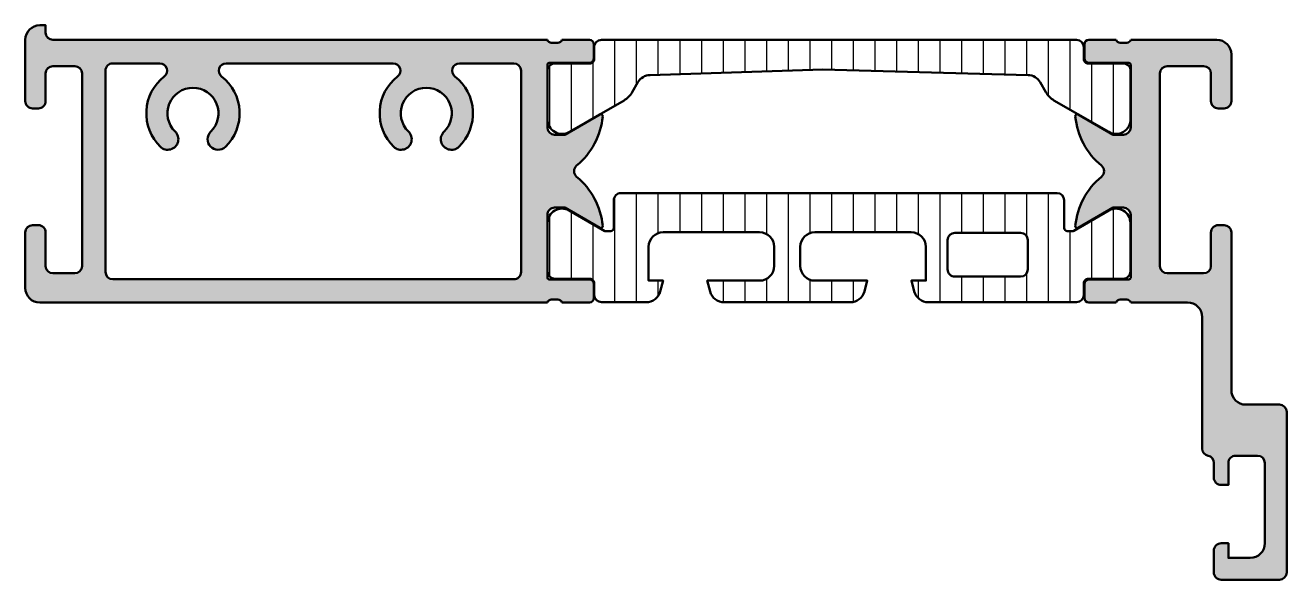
# Model space of a CAD drawing. Extents: x -86.5 to 0, y 0 to 38.
import ezdxf

# ---------------------------------------------------------------- set-up
doc = ezdxf.new("R2010")
doc.units = 0
for name, color, linetype, lineweight in [('0S-Alu contour', 7, 'Continuous', 50), ('0S-Alu hatch', 252, 'Continuous', 25), ('0S-Plastic contour', 254, 'Continuous', 50), ('0S-Plastic hatch', 253, 'Continuous', 25)]:
    doc.layers.add(name, color=color, linetype=linetype, lineweight=lineweight)
pattern_1 = [(90, (0, 0), (-1.4859, 0), [])]

# ---------------------------------------------------------------- blocks, each defined once
blk = doc.blocks.new('438620__6D146612_B7BC_4C2F_B823_1DCE2B9A4862_')
at = {"layer": '0S-Alu hatch'}
h = blk.add_hatch(color=256, dxfattribs=at)
edge = h.paths.add_edge_path()
edge.add_line((-50.70002295690505, 36.99997146081484), (-84.59997496115102, 36.99997146081484))
edge.add_ellipse((-84.59997496115102, 37.49997146081483), major_axis=(-0.5, 0), ratio=1, start_angle=0, end_angle=90, ccw=False)
edge.add_line((-85.09997496115103, 37.49997146081483), (-85.09997496115103, 37.99997146081484))
edge.add_line((-85.09997496115103, 37.99997146081484), (-85.49997496115051, 37.99997146081488))
edge.add_arc((-85.49997496115066, 36.99997146081488), 1, 89.99999999999186, 180)
edge.add_line((-86.49997496115066, 36.9999714608151), (-86.49997496115157, 32.79998683268829))
edge.add_arc((-86.00004612898123, 32.79990029414784), 0.4999288396603112, 179.9900820021365, 269.9999996124273)
edge.add_line((-86.00004613236297, 32.29997145448753), (-85.59996733405302, 32.2999714581092))
edge.add_arc((-85.59996733405293, 32.79992782685526), 0.4999563687460622, 269.9999999999902, 360)
edge.add_line((-85.10001096530686, 32.7999278268552), (-85.10001096878955, 34.69997146081494))
edge.add_ellipse((-84.60001096878953, 34.69997146081488), major_axis=(-0.5, 0), ratio=1, start_angle=270, end_angle=360, ccw=False)
edge.add_line((-84.60001096878953, 35.19997146081488), (-83.09997496539768, 35.19997146081488))
edge.add_ellipse((-83.09997496539768, 34.69997146081488), major_axis=(-0.5, 0), ratio=1, start_angle=180, end_angle=270, ccw=False)
edge.add_line((-82.59997496539766, 34.69997146081488), (-82.5999749653979, 21.49997146081483))
edge.add_ellipse((-83.0999749653979, 21.49997146081483), major_axis=(-0.5, 0), ratio=1, start_angle=90, end_angle=180, ccw=False)
edge.add_line((-83.0999749653979, 20.99997146081483), (-84.60001096878659, 20.99997146081483))
edge.add_ellipse((-84.60001096878659, 21.49997146081483), major_axis=(-0.5, 0), ratio=1, start_angle=0, end_angle=90, ccw=False)
edge.add_line((-85.10001096878658, 21.49997146178112), (-85.10001096434148, 23.8000684137284))
edge.add_arc((-85.5999512763842, 23.8000684137277), 0.4999403120427388, 0, 90.01067357442523)
edge.add_line((-85.6000444097728, 24.30000871709558), (-86.00004949157454, 24.29993419942292))
edge.add_arc((-86.00004949157407, 23.80000872220728), 0.4999254772156406, 90.00000000005213, 180)
edge.add_line((-86.49997496878972, 23.80000872220728), (-86.49997496878972, 19.99997146081489))
edge.add_arc((-85.49997496878972, 19.99997146081489), 1, 180, 270)
edge.add_line((-85.49997496878972, 18.99997146081489), (-50.70002295690506, 18.99997146081489))
edge.add_ellipse((-50.43250236491194, 18.92113501427184), major_axis=(-0.2788950563274354, 0), ratio=1, start_angle=268.8354106259352, end_angle=343.5801235805072, ccw=False)
edge.add_line((-50.42683395691373, 19.19997246081489), (-49.97323995691325, 19.19997246081489))
edge.add_ellipse((-49.9675792974365, 18.92110436517172), major_axis=(-0.2789255417371514, 0), ratio=1, start_angle=196.4245945553595, end_angle=271.1628700728237, ccw=False)
edge.add_line((-49.70003595691356, 18.99997146081491), (-47.82002495690505, 18.99997146081489))
edge.add_arc((-47.82002495690505, 19.2999714608149), 0.3000000000000114, 270, 360)
edge.add_line((-47.52002495690504, 19.2999714608149), (-47.52002495690504, 20.27994577985767))
edge.add_arc((-47.82002495690505, 20.27994577985767), 0.3000000000000114, 0, 90)
edge.add_line((-47.82002495690505, 20.57994577985768), (-50.58002295690504, 20.57994577985768))
edge.add_ellipse((-50.58002295690504, 20.69994577985768), major_axis=(-0.1200000000000045, 0), ratio=1, start_angle=0, end_angle=90, ccw=False)
edge.add_line((-50.70002295690504, 20.69994577985768), (-50.70002295690507, 24.99997146081483))
edge.add_ellipse((-50.20002295690506, 24.99997146081483), major_axis=(-0.5000000000000071, 0), ratio=1, start_angle=269.9999999999992, end_angle=360, ccw=False)
edge.add_line((-50.20002295690505, 25.49997146081484), (-49.500022956905, 25.49997146081483))
edge.add_line((-49.500022956905, 25.49997146081483), (-47.10720263387751, 24.1184760031925))
edge.add_arc((-47.03814274155337, 24.23809124546317), 0.1381197846482973, 240.0000000000002, 365.6225775507955)
edge.add_arc((-51.87663181875284, 23.76174821964097), 4.999999999999973, 5.622577550794625, 50.4065442818789)
edge.add_ellipse((-48.37128393901608, 27.99997146081483), major_axis=(-0.50000000000014, 0), ratio=1, start_angle=-50.4065442818781, end_angle=50.40654428187929, ccw=False)
edge.add_arc((-51.87663181875291, 32.2381947019887), 5.000000000000032, 309.5934557181215, 354.3774224492054)
edge.add_arc((-47.03814274155337, 31.76185167616651), 0.1381197846482951, 354.3774224492061, 479.9999999999938)
edge.add_line((-47.10720263387751, 31.88146691843717), (-49.500022956905, 30.49997146081484))
edge.add_line((-49.500022956905, 30.49997146081484), (-50.20002295690506, 30.49997146081484))
edge.add_ellipse((-50.20002295690506, 30.99997146081483), major_axis=(-0.5, 0), ratio=1, start_angle=0, end_angle=90, ccw=False)
edge.add_line((-50.70002295690507, 30.99997146081483), (-50.70002295690506, 35.29999714177204))
edge.add_ellipse((-50.58002295690506, 35.29999714177205), major_axis=(-0.1199999999999974, 0), ratio=1, start_angle=269.9999999999966, end_angle=360, ccw=False)
edge.add_line((-50.58002295690505, 35.41999714177205), (-47.82002495690505, 35.41999714177204))
edge.add_arc((-47.82002495690504, 35.71999714177203), 0.2999999999999971, 269.9999999999986, 360)
edge.add_line((-47.52002495690505, 35.71999714177204), (-47.52002495690504, 36.69997146081482))
edge.add_arc((-47.82002495690505, 36.69997146081482), 0.3000000000000114, 0, 90)
edge.add_line((-47.82002495690505, 36.99997146081484), (-49.70003595691356, 36.99997146081484))
edge.add_ellipse((-49.96757929743651, 37.07883855645799), major_axis=(-0.2789255417371539, 0), ratio=1, start_angle=88.8371299270654, end_angle=163.5754054446485, ccw=False)
edge.add_line((-49.97323995691381, 36.79997046081482), (-50.42683395691393, 36.79997046081484))
edge.add_ellipse((-50.43250236491194, 37.07880790735789), major_axis=(-0.2788950563274304, 0), ratio=1, start_angle=16.419876419494017, end_angle=91.16458937402251, ccw=False)
edge = h.paths.add_edge_path()
edge.add_ellipse((-77.27499273248146, 34.88465472292488), major_axis=(-0.4999999999927383, 0), ratio=1, start_angle=127.9424507398478, end_angle=270, ccw=False)
edge.add_arc((-74.99997496114727, 31.96672838045225), 3.200000000004842, 127.9424507398477, 225.815614846691)
edge.add_arc((-76.72497496115076, 30.19190444551905), 0.7250000000000218, 225.8156148466915, 405.8156148466915)
edge.add_ellipse((-74.99997496115066, 31.96672838044884), major_axis=(-1.749999999999999, 0), ratio=1, start_angle=134.1843851533078, end_angle=45.81561484669243, ccw=False)
edge.add_arc((-73.27497496115052, 30.19190444551905), 0.7250000000000342, 134.1843851533091, 314.1843851533091)
edge.add_arc((-74.9999749611534, 31.96672838045162), 3.200000000003966, 314.1843851533089, 412.0609618567715)
edge.add_ellipse((-72.72513098860283, 34.88479022018868), major_axis=(-0.4999999999932451, 0), ratio=1, start_angle=-90.00067799768152, end_angle=52.0609618567708, ccw=False)
edge.add_line((-72.7251250719569, 35.38479022014693), (-61.27498681564026, 35.38465472288255))
edge.add_ellipse((-61.27499273248145, 34.88465472292485), major_axis=(-0.4999999999927104, 0), ratio=1, start_angle=127.9424507398497, end_angle=269.9993219799436, ccw=False)
edge.add_arc((-58.99997496114728, 31.96672838045224), 3.200000000004837, 127.9424507398473, 225.8156148466908)
edge.add_arc((-60.72497496115079, 30.19190444551905), 0.7250000000000242, 225.8156148466909, 405.8156148466909)
edge.add_ellipse((-58.99997496115066, 31.96672838044884), major_axis=(-1.750000000000001, 0), ratio=1, start_angle=134.1843851533078, end_angle=45.815614846692085, ccw=False)
edge.add_arc((-57.27497496115053, 30.19190444551904), 0.7250000000000245, 134.1843851533083, 314.1843851533083)
edge.add_arc((-58.9999749611534, 31.96672838045162), 3.200000000003966, 314.1843851533085, 412.0609618567712)
edge.add_ellipse((-56.72513098860282, 34.88479022018869), major_axis=(-0.499999999993255, 0), ratio=1, start_angle=-90.00177700954117, end_angle=52.0609618567708, ccw=False)
edge.add_line((-56.72511548126915, 35.38479021994147), (-53.00000744953908, 35.38467468367409))
edge.add_ellipse((-53.00002295690503, 34.88467468391456), major_axis=(-0.5000000000000095, 0), ratio=1, start_angle=180, end_angle=269.99822298675895, ccw=False)
edge.add_line((-52.50002295690501, 34.88467468391457), (-52.50002295690478, 21.09231957958016))
edge.add_ellipse((-53.00002295690499, 21.09231957958015), major_axis=(-0.5000000000002132, 0), ratio=1, start_angle=89.99993381293598, end_angle=180, ccw=False)
edge.add_line((-53.00002353449609, 20.59231957958027), (-80.49997554294744, 20.59235134703515))
edge.add_ellipse((-80.49997496535633, 21.09235134707647), major_axis=(-0.5000000000416553, 0), ratio=1, start_angle=0, end_angle=89.99993381293427, ccw=False)
edge.add_line((-80.99997496539797, 21.09235134707647), (-80.999974965398, 34.88465472291773))
edge.add_ellipse((-80.49997496539807, 34.88465472291773), major_axis=(-0.499999999999929, 0), ratio=1, start_angle=269.99999999999676, end_angle=360, ccw=False)
edge.add_line((-80.49997496539804, 35.38465472291766), (-77.27499273248146, 35.38465472291762))
at = {"layer": '0S-Alu contour', "color": 7}
for points in [[(-85.09997496115103, 37.49997146081483), (-85.09997496115103, 37.99997146081484), (-85.49997496115051, 37.99997146081488)], [(-86.49997496115066, 36.9999714608151), (-86.49997496115157, 32.79998683268829)], [(-50.70002295690505, 36.99997146081484), (-84.59997496115102, 36.99997146081484)], [(-49.97323995691381, 36.79997046081482), (-50.42683395691393, 36.79997046081484)], [(-47.82002495690505, 36.99997146081484), (-49.70003595691356, 36.99997146081484)], [(-47.52002495690505, 35.71999714177204), (-47.52002495690504, 36.69997146081482)], [(-85.10001096530686, 32.7999278268552), (-85.10001096878955, 34.69997146081494)], [(-84.60001096878953, 35.19997146081488), (-83.09997496539768, 35.19997146081488)], [(-82.59997496539766, 34.69997146081488), (-82.5999749653979, 21.49997146081483)], [(-80.99997496539797, 21.09235134707647), (-80.999974965398, 34.88465472291773)], [(-80.49997496539804, 35.38465472291766), (-77.27499273248146, 35.38465472291762)], [(-72.7251250719569, 35.38479022014693), (-61.27498681564026, 35.38465472288255)], [(-56.72511548126915, 35.38479021994147), (-53.00000744953908, 35.38467468367409)], [(-52.50002295690501, 34.88467468391457), (-52.50002295690478, 21.09231957958016)], [(-50.70002295690507, 30.99997146081483), (-50.70002295690506, 35.29999714177204)], [(-50.58002295690505, 35.41999714177205), (-47.82002495690505, 35.41999714177204)], [(-86.00004613236297, 32.29997145448753), (-85.59996733405302, 32.2999714581092)], [(-47.10720263387751, 31.88146691843717), (-49.500022956905, 30.49997146081484), (-50.20002295690506, 30.49997146081484)], [(-50.20002295690505, 25.49997146081484), (-49.500022956905, 25.49997146081483), (-47.10720263387751, 24.1184760031925)], [(-85.6000444097728, 24.30000871709558), (-86.00004949157454, 24.29993419942292)], [(-50.70002295690504, 20.69994577985768), (-50.70002295690507, 24.99997146081483)], [(-86.49997496878972, 23.80000872220728), (-86.49997496878972, 19.99997146081489)], [(-85.10001096878658, 21.49997146178112), (-85.10001096434148, 23.8000684137284)], [(-83.0999749653979, 20.99997146081483), (-84.60001096878659, 20.99997146081483)], [(-53.00002353449609, 20.59231957958027), (-80.49997554294744, 20.59235134703515)], [(-47.82002495690505, 20.57994577985768), (-50.58002295690504, 20.57994577985768)], [(-47.52002495690504, 19.2999714608149), (-47.52002495690504, 20.27994577985767)], [(-50.42683395691373, 19.19997246081489), (-49.97323995691325, 19.19997246081489)], [(-85.49997496878972, 18.99997146081489), (-50.70002295690506, 18.99997146081489)], [(-49.70003595691356, 18.99997146081491), (-47.82002495690505, 18.99997146081489)]]:
    blk.add_lwpolyline(points, dxfattribs=at)
for centre, radius, start, end in [((-85.49997496115066, 36.99997146081488), 1, 89.99999999999186, 180), ((-47.82002495690505, 36.69997146081482), 0.3000000000000114, 0, 90), ((-47.82002495690504, 35.71999714177203), 0.2999999999999971, 269.9999999999986, 0), ((-74.99997496114727, 31.96672838045225), 3.200000000004842, 127.9424507398477, 225.815614846691), ((-74.9999749611534, 31.96672838045162), 3.200000000003966, 314.1843851533089, 52.06096185677148), ((-58.99997496114728, 31.96672838045224), 3.200000000004837, 127.9424507398473, 225.8156148466908), ((-58.9999749611534, 31.96672838045162), 3.200000000003966, 314.1843851533085, 52.06096185677122), ((-86.00004612898123, 32.79990029414784), 0.4999288396603112, 179.9900820021365, 269.9999996124273), ((-85.59996733405293, 32.79992782685526), 0.4999563687460622, 269.9999999999902, 0), ((-51.87663181875291, 32.2381947019887), 5.000000000000032, 309.5934557181215, 354.3774224492054), ((-47.03814274155337, 31.76185167616651), 0.1381197846482951, 354.3774224492061, 119.9999999999939), ((-76.72497496115076, 30.19190444551905), 0.7250000000000218, 225.8156148466915, 45.81561484669148), ((-73.27497496115052, 30.19190444551905), 0.7250000000000342, 134.1843851533091, 314.1843851533091), ((-60.72497496115079, 30.19190444551905), 0.7250000000000242, 225.8156148466909, 45.81561484669089), ((-57.27497496115053, 30.19190444551904), 0.7250000000000245, 134.1843851533083, 314.1843851533083), ((-51.87663181875284, 23.76174821964097), 4.999999999999973, 5.622577550794625, 50.4065442818789), ((-86.00004949157407, 23.80000872220728), 0.4999254772156406, 90.00000000005213, 180), ((-85.5999512763842, 23.8000684137277), 0.4999403120427388, 0, 90.01067357442523), ((-47.03814274155337, 24.23809124546317), 0.1381197846482973, 240.0000000000002, 5.62257755079547), ((-85.49997496878972, 19.99997146081489), 1, 180, 270), ((-47.82002495690505, 20.27994577985767), 0.3000000000000114, 0, 90), ((-47.82002495690505, 19.2999714608149), 0.3000000000000114, 270, 0)]:
    blk.add_arc(centre, radius, start, end, dxfattribs=at)
at = {"layer": '0S-Alu contour', "color": 7, "extrusion": (0, 0, -1)}
for centre, radius, start, end in [((84.59997496115102, 37.49997146081483), 0.5, 270, 0), ((50.43250236491194, 37.07880790735789), 0.2788950563274304, 268.8354106259775, 343.580123580506), ((49.96757929743651, 37.07883855645799), 0.2789255417371539, 196.4245945553516, 271.1628700729346), ((84.60001096878953, 34.69997146081488), 0.5, 0, 90), ((83.09997496539768, 34.69997146081488), 0.5, 90, 180), ((80.49997496539807, 34.88465472291773), 0.499999999999929, 0, 90.00000000000325), ((77.27499273248146, 34.88465472292488), 0.4999999999927383, 90, 232.0575492601522), ((72.72513098860283, 34.88479022018868), 0.4999999999932451, 307.9390381432292, 90.00067799768162), ((61.27499273248145, 34.88465472292485), 0.4999999999927104, 90.00067802005643, 232.0575492601503), ((56.72513098860282, 34.88479022018869), 0.499999999993255, 307.9390381432293, 90.00177700954124), ((53.00002295690503, 34.88467468391456), 0.5000000000000095, 90.00177701324105, 180), ((50.58002295690506, 35.29999714177205), 0.1199999999999974, 0, 90.0000000000034), ((74.99997496115066, 31.96672838044884), 1.749999999999999, 314.1843851533077, 225.8156148466922), ((58.99997496115066, 31.96672838044884), 1.750000000000001, 314.1843851533079, 225.8156148466924), ((50.20002295690506, 30.99997146081483), 0.5, 270, 0), ((48.37128393901608, 27.99997146081483), 0.50000000000014, 309.5934557181207, 50.40654428187816), ((50.20002295690506, 24.99997146081483), 0.5000000000000071, 0, 90.00000000000081), ((84.60001096878659, 21.49997146081483), 0.5, 270, 0), ((83.0999749653979, 21.49997146081483), 0.5, 180, 270), ((80.49997496535633, 21.09235134707647), 0.5000000000416553, 270.0000661870657, 0), ((53.00002295690499, 21.09231957958015), 0.5000000000002132, 180, 270.000066187064), ((50.58002295690504, 20.69994577985768), 0.1200000000000045, 270, 0), ((50.43250236491194, 18.92113501427184), 0.2788950563274354, 16.41987641949284, 91.16458937406482), ((49.9675792974365, 18.92110436517172), 0.2789255417371514, 88.83712992717633, 163.5754054446405)]:
    blk.add_arc(centre, radius, start, end, dxfattribs=at)
blk = doc.blocks.new('438630__4F0D22C0_93A2_439E_90CD_B8FDFDB36BA2_')
at = {"layer": '0S-Alu hatch'}
h = blk.add_hatch(color=256, dxfattribs=at)
edge = h.paths.add_edge_path()
edge.add_ellipse((-5.300022961151839, 8.989885807723095), major_axis=(-0.5000000000000111, 0), ratio=1, start_angle=0, end_angle=78.46584786165198, ccw=False)
edge.add_line((-5.800022961151849, 8.989885807723118), (-5.800022961151396, 17.99997146081478))
edge.add_arc((-6.8000229611514, 17.99997146081483), 1.000000000000003, 0, 90)
edge.add_line((-6.8000229611514, 18.99997146081483), (-10.70002295690504, 18.99997146081483))
edge.add_arc((-10.96754354889817, 18.92113501427179), 0.2788950563274474, 16.41987641949212, 91.16458937410017)
edge.add_line((-10.97321195689656, 19.19997246081485), (-11.42680595689669, 19.19997246081484))
edge.add_arc((-11.4324666163736, 18.92110436517167), 0.2789255417371476, 88.83712992714348, 163.5754054446456)
edge.add_line((-11.70000995689654, 18.99997146081484), (-13.58002095690505, 18.99997146081484))
edge.add_ellipse((-13.58002095690505, 19.29997146081484), major_axis=(-0.3000000000000007, 0), ratio=1, start_angle=0, end_angle=90, ccw=False)
edge.add_line((-13.88002095690505, 19.29997146081484), (-13.88002095690505, 20.27994577985763))
edge.add_ellipse((-13.58002095690505, 20.27994577985763), major_axis=(-0.3000000000000007, 0), ratio=1, start_angle=270, end_angle=360, ccw=False)
edge.add_line((-13.58002095690505, 20.57994577985763), (-10.82002295690506, 20.57994577985763))
edge.add_arc((-10.82002295690506, 20.69994577985763), 0.1199999999999974, 270, 360)
edge.add_line((-10.70002295690506, 20.69994577985763), (-10.70002295690505, 24.99997146081484))
edge.add_arc((-11.20002295690505, 24.99997146081484), 0.4999999999999965, 0, 90)
edge.add_line((-11.20002295690505, 25.49997146081484), (-11.90002295690511, 25.49997146081483))
edge.add_line((-11.90002295690511, 25.49997146081483), (-14.29284327993262, 24.11847600319251))
edge.add_ellipse((-14.36190317225675, 24.23809124546317), major_axis=(-0.1381197846482877, 0), ratio=1, start_angle=-5.622577550791391, end_angle=119.99999999999861, ccw=False)
edge.add_ellipse((-9.523414095057205, 23.76174821964098), major_axis=(-5.00000000000004, 0), ratio=1, start_angle=309.5934557181215, end_angle=354.3774224492056, ccw=False)
edge.add_arc((-13.02876197479402, 27.99997146081484), 0.5000000000001162, 309.5934557181208, 410.4065442818792)
edge.add_ellipse((-9.523414095057232, 32.23819470198869), major_axis=(-5.000000000000014, 0), ratio=1, start_angle=5.622577550794517, end_angle=50.40654428187861, ccw=False)
edge.add_ellipse((-14.36190317225675, 31.76185167616651), major_axis=(-0.1381197846482954, 0), ratio=1, start_angle=-120.00000000000239, end_angle=5.622577550795427, ccw=False)
edge.add_line((-14.29284327993259, 31.88146691843716), (-11.90002295690509, 30.49997146081483))
edge.add_line((-11.90002295690509, 30.49997146081483), (-11.20002295690506, 30.49997146081484))
edge.add_arc((-11.20002295690506, 30.99997146081484), 0.5000000000000036, 270.0000000000002, 360)
edge.add_line((-10.70002295690505, 30.99997146081484), (-10.70002295690505, 35.29999714177205))
edge.add_arc((-10.82002295690505, 35.29999714177205), 0.1199999999999974, 0, 90)
edge.add_line((-10.82002295690505, 35.41999714177205), (-13.58002095690506, 35.41999714177205))
edge.add_ellipse((-13.58002095690506, 35.71999714177205), major_axis=(-0.2999999999999971, 0), ratio=1, start_angle=0, end_angle=90, ccw=False)
edge.add_line((-13.88002095690505, 35.71999714177205), (-13.88002095690506, 36.69997146081484))
edge.add_ellipse((-13.58002095690506, 36.69997146081484), major_axis=(-0.2999999999999989, 0), ratio=1, start_angle=270.00000000000034, end_angle=360, ccw=False)
edge.add_line((-13.58002095690506, 36.99997146081484), (-11.70000995689654, 36.99997146081484))
edge.add_arc((-11.43246661637361, 37.078838556458), 0.278925541737144, 196.4245945553537, 271.1628700728883)
edge.add_line((-11.42680595689654, 36.79997046081484), (-10.97321195689621, 36.79997046081484))
edge.add_arc((-10.96754354889817, 37.0788079073579), 0.2788950563274452, 268.8354106259713, 343.5801235805055)
edge.add_line((-10.70002295690504, 36.99997146081484), (-4.800022961151615, 36.99997146081472))
edge.add_ellipse((-4.800022961151634, 35.99997146081471), major_axis=(-1.000000000000014, 0), ratio=1, start_angle=180, end_angle=269.99999999999886, ccw=False)
edge.add_line((-3.80002296115162, 35.99997146081478), (-3.800022961151397, 32.79998683269125))
edge.add_ellipse((-4.299951793321718, 32.79990029414777), major_axis=(-0.4999288396603068, 0), ratio=1, start_angle=89.99088413654482, end_angle=180.0099179981942, ccw=False)
edge.add_line((-4.30003133291537, 32.29997146081491), (-4.700030588249961, 32.29997145810915))
edge.add_ellipse((-4.700030588250029, 32.7999278268552), major_axis=(-0.499956368746048, 0), ratio=1, start_angle=-0.006763035844414844, end_angle=90.00000000000779, ccw=False)
edge.add_line((-5.199986953513183, 32.79998684032613), (-5.199986953513416, 34.69997146081488))
edge.add_arc((-5.699986953513417, 34.69997146081482), 0.5000000000000009, 0, 89.99999999999991)
edge.add_line((-5.699986953513416, 35.19997146081482), (-8.200022956905288, 35.19997146081483))
edge.add_arc((-8.200022956905286, 34.69997146081483), 0.5, 90.00000000000018, 180)
edge.add_line((-8.700022956905286, 34.69997146081482), (-8.700022956905057, 21.49997146081477))
edge.add_arc((-8.200022956905057, 21.49997146081478), 0.5, 180, 270)
edge.add_line((-8.200022956905057, 20.99997146081478), (-5.699986953516372, 20.99997146081478))
edge.add_arc((-5.699986953516372, 21.49997146081477), 0.4999999999999965, 270, 360)
edge.add_line((-5.199986953516376, 21.49997146081409), (-5.199986953513188, 23.80000172220452))
edge.add_ellipse((-4.700046645918755, 23.80006841372765), major_axis=(-0.4999403120427234, 0), ratio=1, start_angle=-90.0106735744236, end_angle=0.007643198036078047, ccw=False)
edge.add_line((-4.699953512530179, 24.30000871709551), (-4.299948430728148, 24.29993419942287))
edge.add_ellipse((-4.299948430728885, 23.80000872220175), major_axis=(-0.4999254772211117, 0), ratio=1, start_angle=180, end_angle=269.99999999991553, ccw=False)
edge.add_line((-3.800022953507774, 23.80000872184793), (-3.800022961151626, 12.99997446199089))
edge.add_arc((-2.800022961150718, 12.99997446128313), 1.000000000000908, 180, 269.9994270541615)
edge.add_line((-2.800032960942036, 11.99997446133222), (-0.4999699612565176, 11.9999514611822))
edge.add_ellipse((-0.4999749611521768, 11.49995146120727), major_axis=(-0.4999999999999293, 0), ratio=1, start_angle=180, end_angle=269.9994270541614, ccw=False)
edge.add_line((2.50388477524e-05, 11.49995146120731), (2.50388486619e-05, 0.4999749608107838))
edge.add_ellipse((-0.4999920017708064, 0.5000000017709287), major_axis=(-0.5000170412464966, 0), ratio=1, start_angle=90.00195264508909, end_angle=179.9971306151285, ccw=False)
edge.add_line((-0.499974961147079, -1.7039185195e-05), (-4.499974961151038, -4.00391851372e-05))
edge.add_ellipse((-4.500015795046589, 0.4999191283695844), major_axis=(-0.4999591692222648, 0), ratio=1, start_angle=-0.0063984486287722575, end_angle=90.0046796019011, ccw=False)
edge.add_line((-4.999974961151338, 0.4999749608071188), (-4.999974961151337, 1.999982960814553))
edge.add_ellipse((-4.500067255581598, 2.000044260006579), major_axis=(-0.4999077093280244, 0), ratio=1, start_angle=-90.01057811549742, end_angle=0.007025666766821814, ccw=False)
edge.add_line((-4.499974961149055, 2.499951960814769), (-3.999974961151792, 2.499951960814769))
edge.add_line((-3.999974961151792, 2.499951960814769), (-3.999974961151337, 1.499974960814711))
edge.add_line((-3.999974961151337, 1.499974960814711), (-2.499974961150787, 1.499974960814711))
edge.add_arc((-2.50001414899225, 2.500014148655623), 1.000039188608726, 270.002245209938, 359.9977547900624)
edge.add_line((-1.499974961151337, 2.499974960817135), (-1.49997496091838, 7.999958960612318))
edge.add_arc((-1.999975961136215, 7.999958960612319), 0.500001000217835, 0, 89.999121462479)
edge.add_line((-1.999968294434706, 8.499959960771376), (-3.499966294530783, 8.49998296074045))
edge.add_arc((-3.499973961212703, 7.999981960336866), 0.500001000462361, 89.99912146472404, 180)
edge.add_line((-3.999974961675064, 7.999981960336868), (-3.99997496115111, 6.49995996081475))
edge.add_line((-3.99997496115111, 6.49995996081475), (-4.499974961150738, 6.49998296081492))
edge.add_ellipse((-4.500034328385478, 6.999923591937202), major_axis=(-0.4999406346471692, 0), ratio=1, start_angle=-0.004970297528302581, end_angle=90.00680379181892, ccw=False)
edge.add_line((-4.999974961151564, 6.999966960815168), (-4.999974961151337, 8.010080113875128))
edge.add_arc((-5.499974961151621, 8.01008011387524), 0.5000000000002834, 0, 78.46584786165177)
at = {"layer": '0S-Alu contour', "color": 7}
for points in [[(-13.88002095690505, 35.71999714177205), (-13.88002095690506, 36.69997146081484)], [(-13.58002095690506, 36.99997146081484), (-11.70000995689654, 36.99997146081484)], [(-11.42680595689654, 36.79997046081484), (-10.97321195689621, 36.79997046081484)], [(-10.70002295690504, 36.99997146081484), (-4.800022961151615, 36.99997146081472)], [(-3.80002296115162, 35.99997146081478), (-3.800022961151397, 32.79998683269125)], [(-10.82002295690505, 35.41999714177205), (-13.58002095690506, 35.41999714177205)], [(-10.70002295690505, 30.99997146081484), (-10.70002295690505, 35.29999714177205)], [(-8.700022956905286, 34.69997146081482), (-8.700022956905057, 21.49997146081477)], [(-5.699986953513416, 35.19997146081482), (-8.200022956905288, 35.19997146081483)], [(-5.199986953513183, 32.79998684032613), (-5.199986953513416, 34.69997146081488)], [(-4.30003133291537, 32.29997146081491), (-4.700030588249961, 32.29997145810915)], [(-14.29284327993259, 31.88146691843716), (-11.90002295690509, 30.49997146081483), (-11.20002295690506, 30.49997146081484)], [(-11.20002295690505, 25.49997146081484), (-11.90002295690511, 25.49997146081483), (-14.29284327993262, 24.11847600319251)], [(-10.70002295690506, 20.69994577985763), (-10.70002295690505, 24.99997146081484)], [(-4.699953512530179, 24.30000871709551), (-4.299948430728148, 24.29993419942287)], [(-5.199986953516376, 21.49997146081409), (-5.199986953513188, 23.80000172220452)], [(-3.800022953507774, 23.80000872184793), (-3.800022961151626, 12.99997446199089)], [(-8.200022956905057, 20.99997146081478), (-5.699986953516372, 20.99997146081478)], [(-13.88002095690505, 19.29997146081484), (-13.88002095690505, 20.27994577985763)], [(-13.58002095690505, 20.57994577985763), (-10.82002295690506, 20.57994577985763)], [(-10.97321195689656, 19.19997246081485), (-11.42680595689669, 19.19997246081484)], [(-11.70000995689654, 18.99997146081484), (-13.58002095690505, 18.99997146081484)], [(-6.8000229611514, 18.99997146081483), (-10.70002295690504, 18.99997146081483)], [(-5.800022961151849, 8.989885807723118), (-5.800022961151396, 17.99997146081478)], [(-2.800032960942036, 11.99997446133222), (-0.4999699612565176, 11.9999514611822)], [(2.50388477524e-05, 11.49995146120731), (2.50388486619e-05, 0.4999749608107838)], [(-4.999974961151564, 6.999966960815168), (-4.999974961151337, 8.010080113875128)], [(-3.999974961675064, 7.999981960336868), (-3.99997496115111, 6.49995996081475), (-4.499974961150738, 6.49998296081492)], [(-1.999968294434706, 8.499959960771376), (-3.499966294530783, 8.49998296074045)], [(-1.499974961151337, 2.499974960817135), (-1.49997496091838, 7.999958960612318)], [(-4.999974961151338, 0.4999749608071188), (-4.999974961151337, 1.999982960814553)], [(-4.499974961149055, 2.499951960814769), (-3.999974961151792, 2.499951960814769), (-3.999974961151337, 1.499974960814711), (-2.499974961150787, 1.499974960814711)], [(-0.499974961147079, -1.7039185195e-05), (-4.499974961151038, -4.00391851372e-05)]]:
    blk.add_lwpolyline(points, dxfattribs=at)
at = {"layer": '0S-Alu contour', "color": 7, "extrusion": (0, 0, -1)}
for centre, radius, start, end in [((13.58002095690506, 36.69997146081484), 0.2999999999999989, 0, 89.99999999999967), ((4.800022961151634, 35.99997146081471), 1.000000000000014, 90.00000000000111, 180), ((13.58002095690506, 35.71999714177205), 0.2999999999999971, 270, 0), ((4.700030588250029, 32.7999278268552), 0.499956368746048, 269.9999999999922, 0.0067630358444257), ((4.299951793321718, 32.79990029414777), 0.4999288396603068, 179.9900820018058, 270.0091158634552), ((14.36190317225675, 31.76185167616651), 0.1381197846482954, 354.3774224492046, 120.0000000000025), ((9.523414095057232, 32.23819470198869), 5.000000000000014, 309.5934557181214, 354.3774224492055), ((9.523414095057205, 23.76174821964098), 5.00000000000004, 5.622577550794431, 50.40654428187851), ((14.36190317225675, 24.23809124546317), 0.1381197846482877, 240.0000000000014, 5.62257755079138), ((4.700046645918755, 23.80006841372765), 0.4999403120427234, 359.9923568019639, 90.01067357442369), ((4.299948430728885, 23.80000872220175), 0.4999254772211117, 90.00000000008448, 180), ((13.58002095690505, 20.27994577985763), 0.3000000000000007, 0, 90), ((13.58002095690505, 19.29997146081484), 0.3000000000000007, 270, 0), ((0.4999749611521768, 11.49995146120727), 0.4999999999999293, 90.00057294583857, 180), ((5.300022961151839, 8.989885807723095), 0.5000000000000111, 281.534152138348, 0), ((4.500034328385478, 6.999923591937202), 0.4999406346471692, 269.9931962081811, 0.0049702975283043), ((4.500067255581598, 2.000044260006579), 0.4999077093280245, 359.9929743332332, 90.01057811549738), ((4.500015795046589, 0.4999191283695844), 0.4999591692222648, 269.9953203980989, 0.0063984486288493), ((0.4999920017708064, 0.5000000017709287), 0.5000170412464966, 180.0028693848716, 269.9980473549109)]:
    blk.add_arc(centre, radius, start, end, dxfattribs=at)
at = {"layer": '0S-Alu contour', "color": 7}
for centre, radius, start, end in [((-11.43246661637361, 37.078838556458), 0.278925541737144, 196.4245945553537, 271.1628700728883), ((-10.96754354889817, 37.0788079073579), 0.2788950563274452, 268.8354106259713, 343.5801235805055), ((-10.82002295690505, 35.29999714177205), 0.1199999999999974, 0, 90), ((-8.200022956905286, 34.69997146081483), 0.5, 90.00000000000018, 180), ((-5.699986953513417, 34.69997146081482), 0.5000000000000009, 0, 89.99999999999991), ((-11.20002295690506, 30.99997146081484), 0.5000000000000036, 270.0000000000002, 0), ((-13.02876197479402, 27.99997146081484), 0.5000000000001162, 309.5934557181208, 50.40654428187927), ((-11.20002295690505, 24.99997146081484), 0.4999999999999965, 0, 90), ((-8.200022956905057, 21.49997146081478), 0.5, 180, 270), ((-5.699986953516372, 21.49997146081477), 0.4999999999999965, 270, 0), ((-10.82002295690506, 20.69994577985763), 0.1199999999999974, 270, 0), ((-11.4324666163736, 18.92110436517167), 0.2789255417371476, 88.83712992714348, 163.5754054446456), ((-10.96754354889817, 18.92113501427179), 0.2788950563274474, 16.41987641949212, 91.16458937410017), ((-6.8000229611514, 17.99997146081483), 1.000000000000003, 0, 90), ((-2.800022961150718, 12.99997446128313), 1.000000000000908, 180, 269.9994270541615), ((-5.499974961151621, 8.01008011387524), 0.5000000000002834, 0, 78.46584786165177), ((-3.499973961212703, 7.999981960336866), 0.500001000462361, 89.99912146472404, 180), ((-1.999975961136215, 7.999958960612319), 0.500001000217835, 0, 89.999121462479), ((-2.50001414899225, 2.500014148655623), 1.000039188608726, 270.002245209938, 359.9977547900624)]:
    blk.add_arc(centre, radius, start, end, dxfattribs=at)
blk = doc.blocks.new('284490__D01D72DB_DDEB_4231_BCDB_5E6BA681E067___E2D95D90_1CBB_4C6A_9FD9_39DF6134CAAF_')
at = {"layer": '0S-Plastic hatch'}
h = blk.add_hatch(dxfattribs=at)
h.set_pattern_fill('ANSI31', color=256, scale=0.4680000000000001, angle=45, style=0)
h.set_pattern_definition(pattern_1)
edge = h.paths.add_edge_path()
edge.add_ellipse((-15.05002295690217, 24.09996840905707), major_axis=(-0.2100000000000044, 0), ratio=1, start_angle=0, end_angle=90, ccw=False)
edge.add_line((-15.26002295690217, 24.09996840905706), (-15.2600229569022, 26.0076867896078))
edge.add_arc((-15.7500229569022, 26.00768678960779), 0.4900000000000003, 0, 89.99999999999626)
edge.add_line((-15.75002295690217, 26.49768678960779), (-45.65002290411221, 26.49768678960958))
edge.add_arc((-45.65002290411224, 26.00768678960959), 0.4899999999999949, 89.99999999999586, 180)
edge.add_line((-46.14002290411224, 26.00768678960957), (-46.14002290411212, 24.10769024361143))
edge.add_ellipse((-46.35002290411194, 24.10769024361141), major_axis=(-0.2099999999998232, 0), ratio=1, start_angle=90.00000000000188, end_angle=180, ccw=False)
edge.add_line((-46.35002290411193, 23.89769024361159), (-46.7586464626916, 23.89769024361159))
edge.add_line((-46.7586464626916, 23.89769024361159), (-49.19509354710702, 25.30437343085234))
edge.add_arc((-49.69009349622008, 24.44700825172627), 0.9899999999999064, 60.00000340065637, 180.6839718539745)
edge.add_line((-50.68002295690503, 24.43519034718233), (-50.68002295691201, 21.11996548220485))
edge.add_arc((-50.19002697948169, 21.11996548218941), 0.4899959774303256, 180, 270.0079886897549)
edge.add_line((-50.18995865986259, 20.62996950952195), (-47.7900691804669, 20.63030413105898))
edge.add_ellipse((-47.79002595690506, 20.32030413407227), major_axis=(-0.3100000000000566, 0), ratio=1, start_angle=180, end_angle=270.0079887989591, ccw=False)
edge.add_line((-47.480025956905, 20.32030413407223), (-47.48002595691215, 19.50997012181558))
edge.add_arc((-46.99002595691927, 19.50997012181558), 0.4899999999928753, 180, 269.9999999999975)
edge.add_line((-46.99002595691929, 19.0199701218227), (-43.9185008928751, 19.01997012182988))
edge.add_arc((-43.91850089287741, 20.00997012182988), 0.9899999999999948, 270.0000000001336, 345.0304491972044)
edge.add_line((-42.96209828889142, 19.7542475004433), (-42.76332800912467, 20.49764834677113))
edge.add_line((-42.76332800912467, 20.49764834677113), (-43.76030284336355, 20.49762552782854))
edge.add_line((-43.76030284336355, 20.49762552782854), (-43.76030284330306, 22.80764516733455))
edge.add_ellipse((-42.75018460372534, 22.80753345781928), major_axis=(-1.010118245754721, 0), ratio=1, start_angle=270.0067067718019, end_angle=359.99366362910695, ccw=False)
edge.add_line((-42.75030284336899, 23.81765169665372), (-36.1502932682474, 23.81765169658475))
edge.add_ellipse((-36.15041264519405, 22.80754189576397), major_axis=(-1.010109807874894, 0), ratio=1, start_angle=180.0062718043562, end_angle=269.99322866169916, ccw=False)
edge.add_line((-35.14030284337087, 22.80765246605723), (-35.1403028434406, 21.50764364277541))
edge.add_ellipse((-36.15044071063276, 21.50776362162206), major_axis=(-1.010137874317383, 0), ratio=1, start_angle=90.00781993473578, end_angle=179.9931947095598, ccw=False)
edge.add_line((-36.15030284337109, 20.49762575671299), (-39.73727664392336, 20.49762575671265))
edge.add_line((-39.73727664392336, 20.49762575671265), (-39.53764149558676, 19.75123729490789))
edge.add_arc((-38.58051042169611, 20.00882841426465), 0.9911877104658575, 195.0630171471264, 269.9545608490623)
edge.add_line((-38.58129649570793, 19.01764101550183), (-29.91931622930501, 19.01764101302495))
edge.add_arc((-29.92001383154147, 20.00879385188711), 0.991153084358512, 270.0403264317681, 344.9398438828484)
edge.add_line((-28.96290333301151, 19.75125952361779), (-28.76334016908229, 20.49762575671254))
edge.add_line((-28.76334016908229, 20.49762575671254), (-32.35030963422705, 20.49762575671299))
edge.add_ellipse((-32.35017117815996, 21.50776352619493), major_axis=(-1.010137778970781, 0), ratio=1, start_angle=0.006732893676883123, end_angle=89.99214666703699, ccw=False)
edge.add_line((-33.36030895015631, 21.50764482373121), (-33.36030895009581, 22.80765356613927))
edge.add_ellipse((-32.35019910793481, 22.80754185523568), major_axis=(-1.010109848338212, 0), ratio=1, start_angle=270.00670664038404, end_angle=359.9936634977914, ccw=False)
edge.add_line((-32.35031734427862, 23.81765169665394), (-25.75001440107226, 23.81764864482406))
edge.add_ellipse((-25.75013377864252, 22.80753349637096), major_axis=(-1.010115155507244, 0), ratio=1, start_angle=180.0062718047629, end_angle=269.9932286621745, ccw=False)
edge.add_line((-24.74001862918703, 22.80764406725761), (-24.74001862918691, 20.49762552782832))
edge.add_line((-24.74001862918691, 20.49762552782832), (-25.73699235000095, 20.49764834674553))
edge.add_line((-25.73699235000095, 20.49764834674553), (-25.53813587384262, 19.75417115549693))
edge.add_arc((-24.58175438946228, 20.0099727511418), 0.9900000000000048, 194.9742820128835, 270.0000002740828)
edge.add_line((-24.58175438472647, 19.01997275114179), (-14.41001727659125, 19.01997279979257))
edge.add_arc((-14.41001727893518, 19.50997012183002), 0.4899973220374428, 270.0000002740775, 360)
edge.add_line((-13.92001995689774, 19.50997012183005), (-13.92001995690503, 20.3203041340696))
edge.add_ellipse((-13.61001925980872, 20.32030343687894), major_axis=(-0.3100006970970958, 0), ratio=1, start_angle=269.99987114137315, end_angle=359.99987114238985, ccw=False)
edge.add_line((-13.61001856261488, 20.63030413397525), (-11.21002152117663, 20.62996950476615))
edge.add_arc((-11.21001893434371, 21.11996548220496), 0.4899959774456413, 269.9996975187241, 360)
edge.add_line((-10.72002295689807, 21.11996548220496), (-10.72002295690503, 24.4351903471824))
edge.add_arc((-11.70995241758996, 24.44700825172619), 0.9899999999998732, 359.316028146034, 479.9999965993424)
edge.add_line((-12.20495236670298, 25.30437343085224), (-14.60604339725296, 23.9181030680303))
edge.add_ellipse((-14.71104338645878, 24.09996840905706), major_axis=(-0.2100000000000044, 0), ratio=1, start_angle=90.00000000000102, end_angle=119.99999659934349, ccw=False)
edge.add_line((-14.71104338645877, 23.88996840905706), (-15.05002295690217, 23.88996840905706))
edge = h.paths.add_edge_path()
edge.add_ellipse((-18.25474695525804, 23.27586210958842), major_axis=(-0.4999999999999965, 0), ratio=1, start_angle=180, end_angle=269.9999999999996, ccw=False)
edge.add_line((-17.75474695525804, 23.27586210958842), (-17.75474695525804, 21.27586527191565))
edge.add_ellipse((-18.25474695525801, 21.27586527191565), major_axis=(-0.4999999999999681, 0), ratio=1, start_angle=90.00004784374693, end_angle=180, ccw=False)
edge.add_line((-18.25474653774255, 20.77586527191585), (-22.75474657949406, 20.77586151427673))
edge.add_ellipse((-22.75474695525792, 21.27586151427659), major_axis=(-0.5000000000000063, 0), ratio=1, start_angle=0, end_angle=90.00004305936739, ccw=False)
edge.add_line((-23.25474695525793, 21.2758615142766), (-23.25474695525793, 23.27586210958846))
edge.add_ellipse((-22.75474695525798, 23.27586210958846), major_axis=(-0.4999999999999503, 0), ratio=1, start_angle=270, end_angle=360, ccw=False)
edge.add_line((-22.75474695525798, 23.77586210958841), (-18.25474695525804, 23.77586210958841))
at = {"layer": '0S-Alu contour', "color": 7}
for points in [[(-22.75474695525798, 23.77586210958841), (-18.25474695525804, 23.77586210958841)], [(-23.25474695525793, 21.2758615142766), (-23.25474695525793, 23.27586210958846)], [(-17.75474695525804, 23.27586210958842), (-17.75474695525804, 21.27586527191565)], [(-18.25474653774255, 20.77586527191585), (-22.75474657949406, 20.77586151427673)]]:
    blk.add_lwpolyline(points, dxfattribs=at)
at = {"layer": '0S-Alu contour', "color": 7, "extrusion": (0, 0, -1)}
for centre, radius, start, end in [((22.75474695525798, 23.27586210958846), 0.4999999999999503, 0, 90), ((18.25474695525804, 23.27586210958842), 0.4999999999999965, 90.0000000000004, 180), ((22.75474695525792, 21.27586151427659), 0.5000000000000063, 269.9999569406326, 0), ((18.25474695525801, 21.27586527191565), 0.4999999999999681, 180, 269.9999521562531)]:
    blk.add_arc(centre, radius, start, end, dxfattribs=at)
at = {"layer": '0S-Plastic contour', "color": 7}
for points in [[(-46.14002290411224, 26.00768678960957), (-46.14002290411212, 24.10769024361143)], [(-15.75002295690217, 26.49768678960779), (-45.65002290411221, 26.49768678960958)], [(-15.26002295690217, 24.09996840905706), (-15.2600229569022, 26.0076867896078)], [(-46.35002290411193, 23.89769024361159), (-46.7586464626916, 23.89769024361159), (-49.19509354710702, 25.30437343085234)], [(-12.20495236670298, 25.30437343085224), (-14.60604339725296, 23.9181030680303)], [(-50.68002295690503, 24.43519034718233), (-50.68002295691201, 21.11996548220485)], [(-10.72002295689807, 21.11996548220496), (-10.72002295690503, 24.4351903471824)], [(-42.75030284336899, 23.81765169665372), (-36.1502932682474, 23.81765169658475)], [(-32.35031734427862, 23.81765169665394), (-25.75001440107226, 23.81764864482406)], [(-14.71104338645877, 23.88996840905706), (-15.05002295690217, 23.88996840905706)], [(-42.96209828889142, 19.7542475004433), (-42.76332800912467, 20.49764834677113), (-43.76030284336355, 20.49762552782854), (-43.76030284330306, 22.80764516733455)], [(-35.14030284337087, 22.80765246605723), (-35.1403028434406, 21.50764364277541)], [(-33.36030895015631, 21.50764482373121), (-33.36030895009581, 22.80765356613927)], [(-24.74001862918703, 22.80764406725761), (-24.74001862918691, 20.49762552782832), (-25.73699235000095, 20.49764834674553), (-25.53813587384262, 19.75417115549693)], [(-50.18995865986259, 20.62996950952195), (-47.7900691804669, 20.63030413105898)], [(-47.480025956905, 20.32030413407223), (-47.48002595691215, 19.50997012181558)], [(-36.15030284337109, 20.49762575671299), (-39.73727664392336, 20.49762575671265), (-39.53764149558676, 19.75123729490789)], [(-28.96290333301151, 19.75125952361779), (-28.76334016908229, 20.49762575671254), (-32.35030963422705, 20.49762575671299)], [(-13.92001995689774, 19.50997012183005), (-13.92001995690503, 20.3203041340696)], [(-13.61001856261488, 20.63030413397525), (-11.21002152117663, 20.62996950476615)], [(-46.99002595691929, 19.0199701218227), (-43.9185008928751, 19.01997012182988)], [(-38.58129649570793, 19.01764101550183), (-29.91931622930501, 19.01764101302495)], [(-24.58175438472647, 19.01997275114179), (-14.41001727659125, 19.01997279979257)]]:
    blk.add_lwpolyline(points, dxfattribs=at)
for centre, radius, start, end in [((-45.65002290411224, 26.00768678960959), 0.4899999999999949, 89.99999999999586, 180), ((-15.7500229569022, 26.00768678960779), 0.4900000000000003, 0, 89.99999999999626), ((-49.69009349622008, 24.44700825172627), 0.9899999999999064, 60.00000340065637, 180.6839718539745), ((-11.70995241758996, 24.44700825172619), 0.9899999999998732, 359.316028146034, 119.9999965993424), ((-50.19002697948169, 21.11996548218941), 0.4899959774303256, 180, 270.0079886897549), ((-11.21001893434371, 21.11996548220496), 0.4899959774456413, 269.9996975187241, 0), ((-46.99002595691927, 19.50997012181558), 0.4899999999928753, 180, 269.9999999999975), ((-43.91850089287741, 20.00997012182988), 0.9899999999999948, 270.0000000001336, 345.0304491972044), ((-38.58051042169611, 20.00882841426465), 0.9911877104658575, 195.0630171471264, 269.9545608490623), ((-29.92001383154147, 20.00879385188711), 0.991153084358512, 270.0403264317681, 344.9398438828484), ((-24.58175438946228, 20.0099727511418), 0.9900000000000048, 194.9742820128835, 270.0000002740828), ((-14.41001727893518, 19.50997012183002), 0.4899973220374428, 270.0000002740775, 0)]:
    blk.add_arc(centre, radius, start, end, dxfattribs=at)
at = {"layer": '0S-Plastic contour', "color": 7, "extrusion": (0, 0, -1)}
for centre, radius, start, end in [((46.35002290411194, 24.10769024361141), 0.2099999999998232, 180, 269.9999999999981), ((42.75018460372534, 22.80753345781928), 1.010118245754721, 0.0063363708930399, 89.99329322819811), ((36.15041264519405, 22.80754189576397), 1.010109807874894, 90.00677133830084, 179.9937281956438), ((32.35019910793481, 22.80754185523568), 1.010109848338212, 0.0063365022086381, 89.99329335961595), ((25.75013377864252, 22.80753349637096), 1.010115155507244, 90.00677133782554, 179.9937281952371), ((15.05002295690217, 24.09996840905707), 0.2100000000000044, 270, 0), ((14.71104338645878, 24.09996840905706), 0.2100000000000045, 240.0000034006566, 269.999999999999), ((36.15044071063276, 21.50776362162206), 1.010137874317383, 180.0068052904403, 269.9921800652642), ((32.35017117815996, 21.50776352619493), 1.010137778970781, 270.007853332963, 359.9932671063231), ((47.79002595690506, 20.32030413407227), 0.3100000000000567, 89.99201120104087, 180), ((13.61001925980872, 20.32030343687894), 0.3100006970970958, 0.000128857610143, 90.00012885862687)]:
    blk.add_arc(centre, radius, start, end, dxfattribs=at)
blk = doc.blocks.new('284490__931D5FA8_945D_4B5B_98B4_196FC74EA58E___7B30B10D_D992_4E7C_9EB6_F6FD54A6163B_')
at = {"layer": '0S-Plastic hatch'}
h = blk.add_hatch(dxfattribs=at)
h.set_pattern_fill('ANSI31', color=256, scale=0.4680000000000001, angle=45, style=0)
h.set_pattern_definition(pattern_1)
edge = h.paths.add_edge_path()
edge.add_ellipse((-13.61001995690498, 35.67963878755729), major_axis=(-0.3000000000000665, 0), ratio=1, start_angle=0, end_angle=90.0079886915583, ccw=False)
edge.add_line((-13.91001995690504, 35.67963878755999), (-13.91001995689775, 36.48997279979954))
edge.add_arc((-14.41001727893524, 36.48997279979961), 0.499997322037487, 0, 89.99999529046183)
edge.add_line((-14.41001723783699, 36.9899701218371), (-46.99002591582092, 36.98997279980695))
edge.add_arc((-46.99002595691928, 36.48997279981406), 0.4999999999928892, 89.999995290474, 180)
edge.add_line((-47.49002595691218, 36.48997279981407), (-47.49002595690501, 35.67963878755735))
edge.add_ellipse((-47.79002595690502, 35.67963878755734), major_axis=(-0.3000000000000114, 0), ratio=1, start_angle=89.99201120103169, end_angle=180, ccw=False)
edge.add_line((-47.79006778615847, 35.37963879047347), (-50.18995726554202, 35.3799734120105))
edge.add_arc((-50.19002697946625, 34.8799774394248), 0.4999959774457715, 89.99201130843969, 180)
edge.add_line((-50.69002295691202, 34.87997743942481), (-50.69002295690506, 31.56481211298335))
edge.add_arc((-49.69009349622012, 31.55293466990339), 0.9999999999998953, 179.3194566383484, 299.9999965993443)
edge.add_line((-49.19009354762106, 30.68690923644272), (-45.43680210361407, 32.85387276496358))
edge.add_arc((-46.18680202651249, 34.15291091515433), 1.499999999999552, 299.9999965993438, 330.0049538945432)
edge.add_line((-44.88769907936394, 33.40302323509244), (-44.49056077780872, 34.09102432071287))
edge.add_ellipse((-43.62449214637584, 33.59109920067133), major_axis=(-1.000000000000273, 0), ratio=1, start_angle=271.90529785716194, end_angle=330.0049538945437, ccw=False)
edge.add_line((-43.65773973883748, 34.59054634664557), (-31.80002295596491, 34.97198835322303))
edge.add_line((-31.80002295596491, 34.97198835322303), (-17.74230617497234, 34.59054634664557))
edge.add_ellipse((-17.77555376743383, 33.59109920067171), major_axis=(-0.9999999999998975, 0), ratio=1, start_angle=209.9950461054481, end_angle=268.09470214284545, ccw=False)
edge.add_line((-16.90948513600122, 34.09102432071293), (-16.51234683444606, 33.40302323509238))
edge.add_arc((-15.21324388729819, 34.15291091515359), 1.499999999998616, 209.9950461054473, 240.0000034006573)
edge.add_line((-15.96324381019613, 32.85387276496363), (-12.2099523661891, 30.6869092364429))
edge.add_arc((-11.70995241758997, 31.55293466990349), 0.9999999999998752, 240.0000034006501, 360.6805433616462)
edge.add_line((-10.71002295690505, 31.56481211298336), (-10.71002295689808, 34.8799774394247))
edge.add_arc((-11.21001893434373, 34.8799774394247), 0.4999959774456535, 0, 90.00030248123512)
edge.add_line((-11.21002157396923, 35.37997341686339), (-13.60997812821393, 35.37963879047329))
at = {"layer": '0S-Plastic contour', "color": 7}
for points in [[(-47.49002595691218, 36.48997279981407), (-47.49002595690501, 35.67963878755735)], [(-14.41001723783699, 36.9899701218371), (-46.99002591582092, 36.98997279980695)], [(-13.91001995690504, 35.67963878755999), (-13.91001995689775, 36.48997279979954)], [(-50.69002295691202, 34.87997743942481), (-50.69002295690506, 31.56481211298335)], [(-47.79006778615847, 35.37963879047347), (-50.18995726554202, 35.3799734120105)], [(-43.65773973883748, 34.59054634664557), (-31.80002295596491, 34.97198835322303), (-17.74230617497234, 34.59054634664557)], [(-11.21002157396923, 35.37997341686339), (-13.60997812821393, 35.37963879047329)], [(-10.71002295690505, 31.56481211298336), (-10.71002295689808, 34.8799774394247)], [(-44.88769907936394, 33.40302323509244), (-44.49056077780872, 34.09102432071287)], [(-16.90948513600122, 34.09102432071293), (-16.51234683444606, 33.40302323509238)], [(-49.19009354762106, 30.68690923644272), (-45.43680210361407, 32.85387276496358)], [(-15.96324381019613, 32.85387276496363), (-12.2099523661891, 30.6869092364429)]]:
    blk.add_lwpolyline(points, dxfattribs=at)
for centre, radius, start, end in [((-46.99002595691928, 36.48997279981406), 0.4999999999928892, 89.999995290474, 180), ((-14.41001727893524, 36.48997279979961), 0.499997322037487, 0, 89.99999529046183), ((-50.19002697946625, 34.8799774394248), 0.4999959774457715, 89.99201130843969, 180), ((-11.21001893434373, 34.8799774394247), 0.4999959774456535, 0, 90.00030248123512), ((-46.18680202651249, 34.15291091515433), 1.499999999999552, 299.9999965993438, 330.0049538945432), ((-15.21324388729819, 34.15291091515359), 1.499999999998616, 209.9950461054473, 240.0000034006573), ((-49.69009349622012, 31.55293466990339), 0.9999999999998953, 179.3194566383484, 299.9999965993443), ((-11.70995241758997, 31.55293466990349), 0.9999999999998752, 240.0000034006501, 0.6805433616462335)]:
    blk.add_arc(centre, radius, start, end, dxfattribs=at)
at = {"layer": '0S-Plastic contour', "color": 7, "extrusion": (0, 0, -1)}
for centre, radius, start, end in [((47.79002595690502, 35.67963878755734), 0.3000000000000114, 180, 270.0079887989683), ((13.61001995690498, 35.67963878755729), 0.3000000000000665, 269.9920113084417, 0), ((43.62449214637584, 33.59109920067133), 1.000000000000273, 29.99504610545633, 88.09470214283805), ((17.77555376743383, 33.59109920067171), 0.9999999999998975, 91.90529785715454, 150.0049538945519)]:
    blk.add_arc(centre, radius, start, end, dxfattribs=at)
blk = doc.blocks.new('439280__4BE7CC3C_2D42_41C7_952B_989400E35116_')
at = {"layer": '0S-Alu contour', "color": 7}
for name in ['438620__6D146612_B7BC_4C2F_B823_1DCE2B9A4862_', '438630__4F0D22C0_93A2_439E_90CD_B8FDFDB36BA2_']:
    blk.add_blockref(name, (0, 0), dxfattribs=at)
at = {"layer": '0S-Plastic contour', "color": 7}
for name in ['284490__931D5FA8_945D_4B5B_98B4_196FC74EA58E___7B30B10D_D992_4E7C_9EB6_F6FD54A6163B_', '284490__D01D72DB_DDEB_4231_BCDB_5E6BA681E067___E2D95D90_1CBB_4C6A_9FD9_39DF6134CAAF_']:
    blk.add_blockref(name, (0, 0), dxfattribs=at)

msp = doc.modelspace()

# ---------------------------------------------------------------- block references
at = {"layer": '0S-Alu contour', "color": 7}
msp.add_blockref('439280__4BE7CC3C_2D42_41C7_952B_989400E35116_', (0, 0), dxfattribs=at)

doc.saveas('drawing.dxf')
